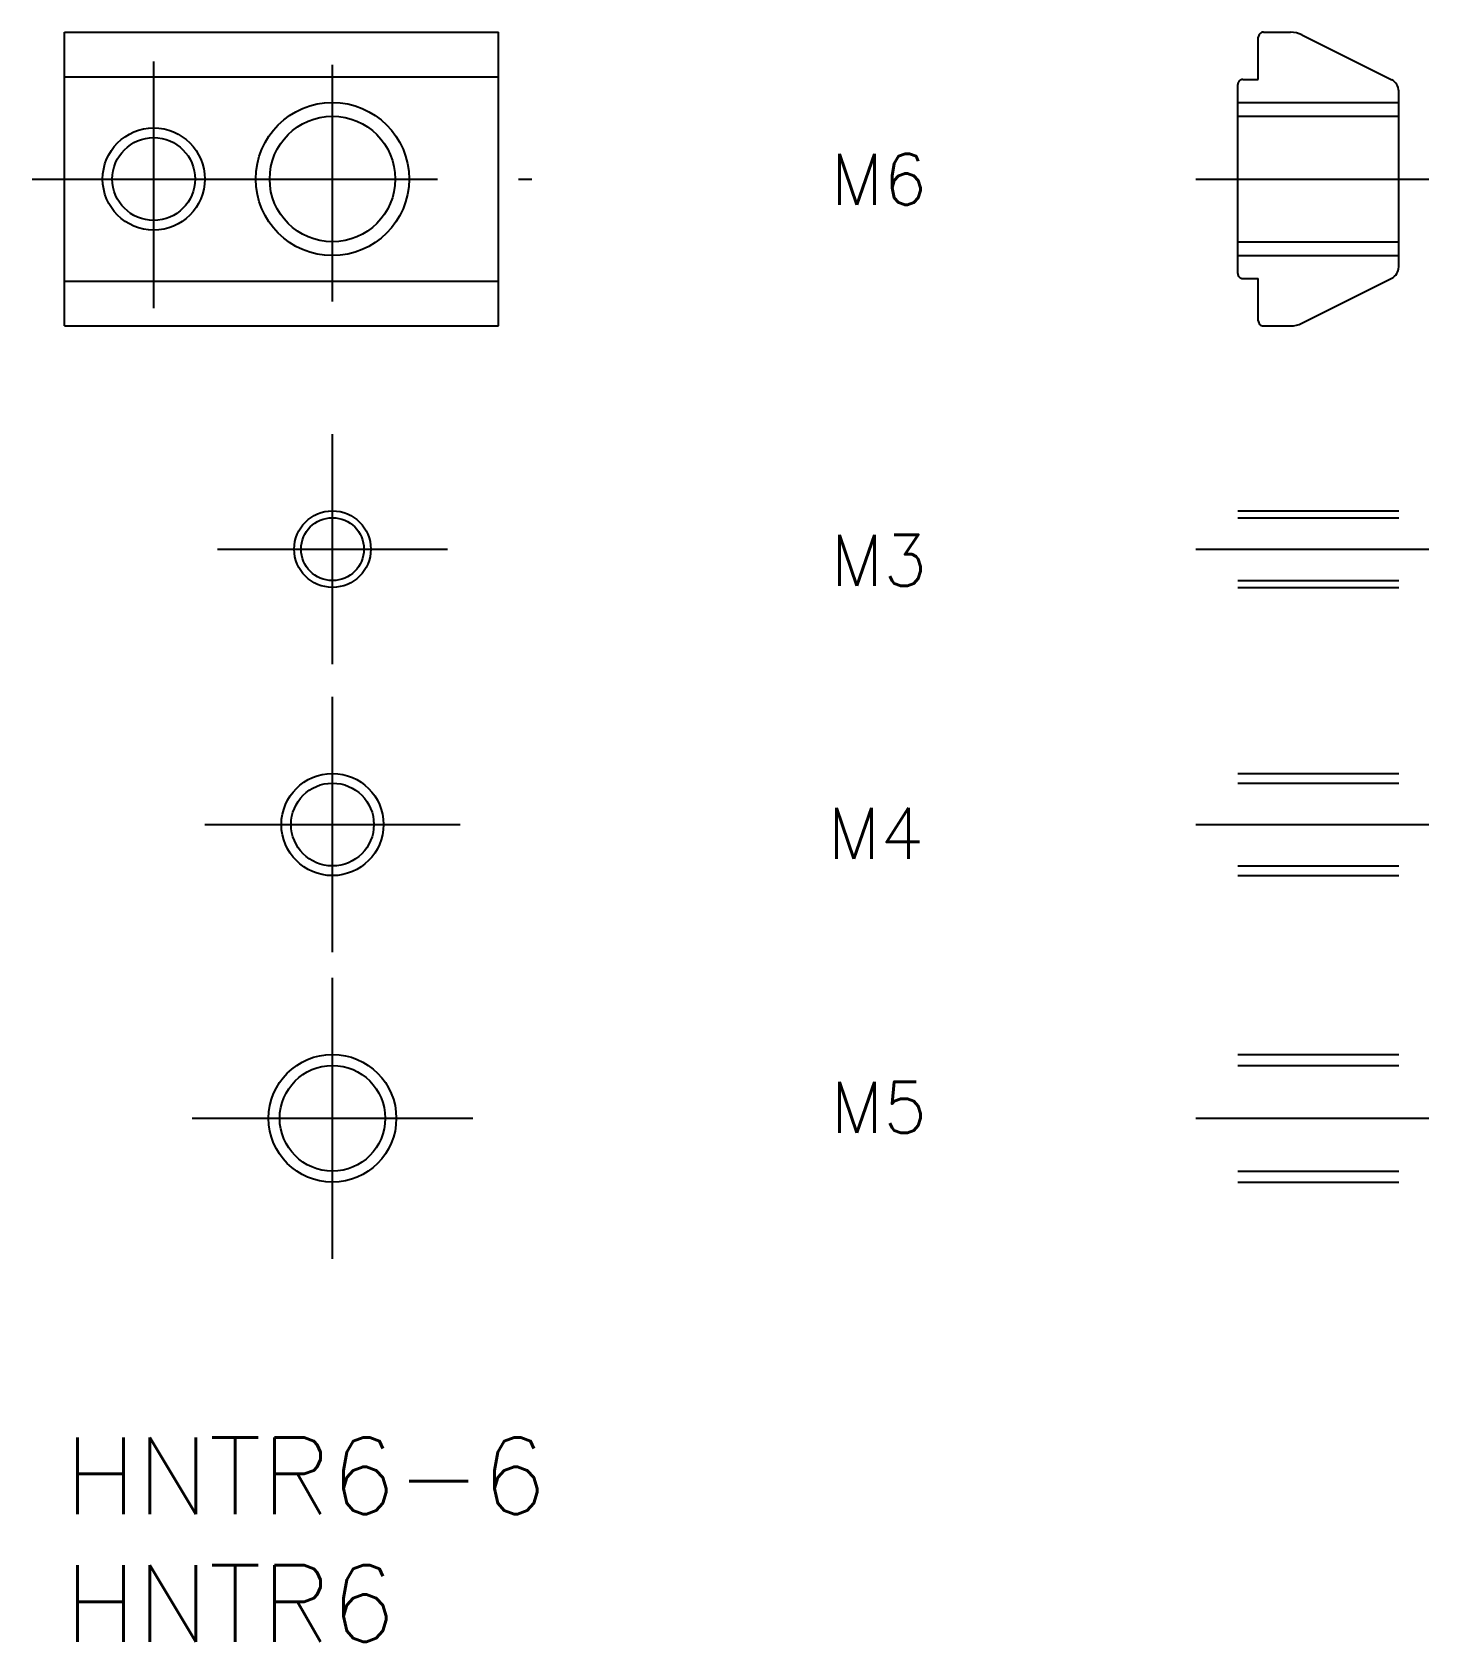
# Model space of a CAD drawing. Extents: x -1.3 to 53.4, y -8 to 55.
import ezdxf

# ---------------------------------------------------------------- set-up
doc = ezdxf.new("R2010")
doc.units = 0
doc.header["$LTSCALE"] = 0.5
doc.linetypes.add('CENTER', pattern=[50.8, 31.75, -6.35, 6.35, -6.35])
doc.linetypes.add('DASHED', pattern=[19.05, 12.7, -6.35])
for name, color, linetype in [('MSM_CENTER', 1, 'CENTER'), ('MSM_CONTINUOUS', 7, 'CONTINUOUS'), ('MSM_DASHED', 4, 'DASHED'), ('MSM_NARROW', 5, 'CONTINUOUS'), ('MSM_PART_NUMBER', 7, 'CONTINUOUS')]:
    doc.layers.add(name, color=color, linetype=linetype)
doc.styles.get("Standard").update_dxf_attribs({"font": 'txt.shx', "height": 3, "bigfont": 'bigfont.shx'})

# ---------------------------------------------------------------- blocks, each defined once
blk = doc.blocks.new('*U2')
at = {"layer": 'MSM_PART_NUMBER'}
blk.add_text('HNTR6-6', height=3, dxfattribs=at).set_placement((0, -3))
blk = doc.blocks.new('*U3')
at = {"layer": 'MSM_PART_NUMBER'}
blk.add_text('HNTR6', height=3, dxfattribs=at).set_placement((0, -8))

msp = doc.modelspace()

# ---------------------------------------------------------------- linework, layer by layer
at = {"layer": 'MSM_CENTER'}
for p, q in [((3.5, 44.228592), (3.5, 53.880314)), ((10.5, 44.485972), (10.5, 53.751625)), ((-1.259268, 49.279659), (18.301556, 49.279659)), ((44.305357, 49.279659), (53.432996, 49.279659)), ((10.5, 30.287379), (10.5, 39.287379)), ((6, 34.787379), (15, 34.787379)), ((44.305357, 34.787379), (53.432996, 34.787379)), ((10.5, 19.003164), (10.5, 29.003164)), ((5.5, 24.003164), (15.5, 24.003164)), ((44.305357, 24.003164), (53.432996, 24.003164)), ((10.5, 7), (10.5, 18)), ((5, 12.5), (16, 12.5)), ((44.305357, 12.5), (53.432996, 12.5))]:
    msp.add_line(p, q, dxfattribs=at)
at = {"layer": 'MSM_CONTINUOUS'}
for p, q in [((0, 43.529659), (0, 55.029659)), ((0, 55.029659), (17, 55.029659)), ((17, 43.529659), (17, 55.029659)), ((46.955775, 55.029659), (48.019707, 55.029659)), ((48.466921, 54.924087), (51.979381, 53.167855)), ((46.755774, 53.179659), (46.755774, 54.829661)), ((0, 53.279659), (17, 53.279659)), ((45.955775, 45.579659), (45.955775, 52.979659)), ((46.155775, 53.179659), (46.755774, 53.179659)), ((52.255776, 45.838677), (52.255776, 52.720642)), ((52.255776, 49.279659), (52.255876, 49.279659)), ((48.466921, 43.635235), (51.979381, 45.391466)), ((0, 45.279659), (17, 45.279659)), ((46.155775, 45.37966), (46.755774, 45.37966)), ((46.755774, 43.72966), (46.755774, 45.37966)), ((0, 43.529659), (17, 43.529659)), ((46.955775, 43.529659), (48.019707, 43.529659))]:
    msp.add_line(p, q, dxfattribs=at)
for centre, radius in [((10.5, 49.279659), 2.4585), ((3.5, 49.279659), 1.621), ((10.5, 34.787379), 1.2295), ((10.5, 24.003164), 1.621), ((10.5, 12.5), 2.067)]:
    msp.add_circle(centre, radius, dxfattribs=at)
for centre, radius, start, end in [((46.955775, 54.829661), 0.2, 90, 180.000003), ((48.019707, 54.029659), 1, 63.43495, 90), ((46.155775, 52.979659), 0.2, 90, 180.000003), ((51.755776, 52.720642), 0.5, 0, 63.43495), ((46.155775, 45.579659), 0.2, 180.000003, 270.00001), ((51.755776, 45.838677), 0.5, 296.56505, 0), ((46.955775, 43.72966), 0.2, 180.000003, 270.00001), ((48.019707, 44.529659), 1, 269.99999, 296.56504)]:
    msp.add_arc(centre, radius, start, end, dxfattribs=at)
at = {"layer": 'MSM_DASHED'}
for p, q in [((45.955775, 52.279659), (52.255776, 52.279659)), ((45.955775, 51.738159), (52.255776, 51.738159)), ((45.955775, 46.821159), (52.255776, 46.821159)), ((45.955775, 46.279659), (52.255776, 46.279659)), ((45.955775, 36.287379), (52.255776, 36.287379)), ((45.955775, 36.016879), (52.255776, 36.016879)), ((45.955775, 33.557879), (52.255776, 33.557879)), ((45.955775, 33.287379), (52.255776, 33.287379)), ((45.955775, 26.003164), (52.255776, 26.003164)), ((45.955775, 25.624164), (52.255776, 25.624164)), ((45.955775, 22.382164), (52.255776, 22.382164)), ((45.955775, 22.003164), (52.255776, 22.003164)), ((45.955775, 15), (52.255776, 15)), ((45.955775, 14.567), (52.255776, 14.567)), ((45.955775, 10.433), (52.255776, 10.433)), ((45.955775, 10), (52.255776, 10))]:
    msp.add_line(p, q, dxfattribs=at)
at = {"layer": 'MSM_NARROW'}
for centre, radius in [((10.5, 49.279659), 3), ((3.5, 49.279659), 2), ((10.5, 34.787379), 1.5), ((10.5, 24.003164), 2), ((10.5, 12.5), 2.5)]:
    msp.add_circle(centre, radius, dxfattribs=at)

# ---------------------------------------------------------------- block references
at = {"layer": 'MSM_CONTINUOUS'}
for name in ['*U2', '*U3']:
    msp.add_blockref(name, (0, 0), dxfattribs=at)

# ---------------------------------------------------------------- texts
for s, p in [('M6', (30.011822, 48.264061)), ('M3', (30.011822, 33.349484)), ('M4', (29.891763, 22.655291)), ('M5', (30.011822, 11.932097))]:
    msp.add_text(s, height=2, dxfattribs=at).set_placement(p)

doc.saveas('drawing.dxf')
